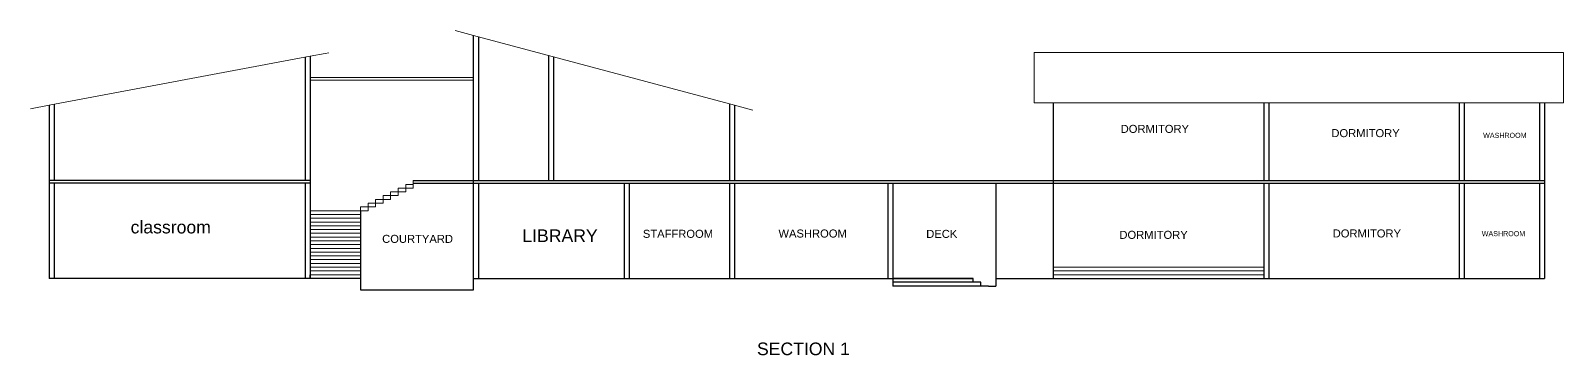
# Model space of a CAD drawing. Header units: inches. Extents: x 13 to 232, y 4 to 257.
# Drawn here: x 171.1 to 232.2, y 35.6 to 48.5 of the extents above; entities that cross this region are included whole.
import ezdxf

# ---------------------------------------------------------------- set-up
doc = ezdxf.new("R2010")
doc.units = ezdxf.units.IN
doc.header["$MEASUREMENT"] = 0
for name, color, linetype, lineweight in [('SECTION LINE FIRST FLOOR', 110, 'Continuous', 30), ('section step', 21, 'Continuous', 15), ('SECTION WALL LINES', 57, 'Continuous', 30), ('text_space', 7, 'Continuous', 13), ('xl section', 20, 'Continuous', 30)]:
    doc.layers.add(name, color=color, linetype=linetype, lineweight=lineweight)
doc.styles.get("Standard").update_dxf_attribs({"font": 'arial.ttf'})

msp = doc.modelspace()

# ---------------------------------------------------------------- linework, layer by layer
at = {"layer": 'SECTION LINE FIRST FLOOR'}
for p, q in [((191.755, 42.576), (191.755, 47.552)), ((191.955, 42.576), (191.955, 47.498)), ((199.155, 45.576), (199.155, 42.576)), ((199.155, 42.476), (199.155, 38.676))]:
    msp.add_line(p, q, dxfattribs=at)
at = {"layer": 'section step'}
for p, q in [((188.755, 48.353), (188.03, 48.546)), ((188.755, 48.353), (188.03, 48.546)), ((199.155, 45.576), (188.755, 48.353)), ((182.255, 47.525), (182.845, 47.635)), ((182.845, 47.635), (182.992, 47.663)), ((211.09, 45.676), (211.09, 47.676)), ((211.09, 47.676), (232.159, 47.676)), ((232.159, 45.676), (232.159, 47.676)), ((171.855, 45.576), (182.255, 47.525)), ((188.755, 46.676), (182.255, 46.676)), ((188.755, 46.576), (182.255, 46.576)), ((188.755, 42.576), (188.755, 46.576)), ((171.855, 45.576), (171.118, 45.437)), ((199.155, 45.576), (199.878, 45.376)), ((231.409, 45.676), (211.09, 45.676)), ((231.209, 45.676), (232.159, 45.676)), ((185.455, 41.826), (185.455, 42.126)), ((185.455, 42.126), (186.055, 42.126)), ((185.755, 41.976), (185.755, 42.276)), ((185.755, 42.276), (186.355, 42.276)), ((186.055, 42.126), (186.055, 42.426)), ((186.055, 42.426), (186.355, 42.426)), ((186.355, 42.276), (186.355, 42.576)), ((186.355, 42.576), (186.655, 42.576)), ((186.655, 42.576), (188.755, 42.576)), ((184.255, 41.526), (184.855, 41.526)), ((184.255, 41.376), (184.255, 41.526)), ((184.555, 41.376), (184.555, 41.676)), ((184.555, 41.676), (185.155, 41.676)), ((184.855, 41.526), (184.855, 41.826)), ((184.855, 41.826), (185.455, 41.826)), ((185.155, 41.676), (185.155, 41.976)), ((185.155, 41.976), (185.755, 41.976)), ((182.255, 41.376), (184.555, 41.376)), ((182.255, 41.226), (184.255, 41.226)), ((182.255, 41.076), (184.255, 41.076)), ((182.255, 40.926), (184.255, 40.926)), ((184.255, 41.376), (184.555, 41.376)), ((182.255, 40.776), (184.255, 40.776)), ((182.255, 40.626), (184.255, 40.626)), ((182.255, 40.476), (184.255, 40.476)), ((182.255, 40.326), (184.255, 40.326)), ((182.255, 40.176), (184.255, 40.176)), ((182.255, 40.026), (184.255, 40.026)), ((182.255, 39.876), (184.255, 39.876)), ((182.255, 39.726), (184.255, 39.726)), ((182.255, 39.576), (184.255, 39.576)), ((182.255, 39.426), (184.255, 39.426)), ((182.255, 39.276), (184.255, 39.276)), ((182.255, 39.126), (184.255, 39.126)), ((211.84, 39.126), (220.234, 39.126)), ((182.255, 38.976), (184.255, 38.976)), ((182.255, 38.826), (184.255, 38.826)), ((211.84, 38.976), (220.234, 38.976)), ((211.84, 38.676), (211.84, 38.826)), ((211.84, 38.826), (220.234, 38.826))]:
    msp.add_line(p, q, dxfattribs=at)
at = {"layer": 'SECTION WALL LINES'}
for p, q in [((184.255, 38.676), (184.255, 38.226)), ((188.755, 38.226), (188.755, 38.676)), ((208.66, 38.676), (205.455, 38.676)), ((205.455, 38.676), (205.455, 38.376)), ((208.96, 38.526), (205.455, 38.526)), ((208.66, 38.526), (208.66, 38.676)), ((208.96, 38.526), (208.66, 38.526)), ((208.96, 38.376), (208.96, 38.526)), ((209.56, 38.676), (209.56, 38.376)), ((184.255, 38.226), (188.755, 38.226)), ((209.26, 38.376), (205.455, 38.376)), ((209.26, 38.376), (208.96, 38.376)), ((209.26, 38.376), (209.56, 38.376))]:
    msp.add_line(p, q, dxfattribs=at)
at = {"layer": 'xl section'}
for p, q in [((188.755, 42.476), (188.755, 48.353)), ((188.956, 48.299), (188.956, 42.576)), ((182.055, 47.487), (182.055, 42.576)), ((182.255, 47.525), (182.255, 38.676)), ((171.855, 45.576), (171.855, 38.676)), ((172.055, 45.613), (172.055, 42.576)), ((198.955, 45.629), (198.955, 42.576)), ((199.155, 45.576), (199.155, 42.576)), ((211.84, 45.676), (211.84, 38.676)), ((220.234, 45.676), (220.234, 42.576)), ((220.434, 45.676), (220.434, 42.576)), ((228.009, 45.676), (228.009, 42.576)), ((228.209, 45.676), (228.209, 42.576)), ((231.209, 45.676), (231.209, 42.576)), ((231.409, 45.676), (231.409, 38.676)), ((182.255, 42.576), (171.855, 42.576)), ((182.255, 42.476), (171.855, 42.476)), ((172.055, 42.476), (172.055, 38.676)), ((182.055, 42.476), (182.055, 38.676)), ((186.355, 42.576), (231.409, 42.576)), ((186.355, 42.476), (231.409, 42.476)), ((188.755, 38.226), (188.755, 42.476)), ((188.956, 42.476), (188.956, 38.676)), ((194.755, 42.476), (194.755, 38.676)), ((194.955, 42.476), (194.955, 38.676)), ((198.955, 42.476), (198.955, 38.676)), ((199.155, 42.476), (199.155, 38.676)), ((205.255, 42.476), (205.255, 38.676)), ((205.455, 42.476), (205.455, 38.676)), ((209.56, 42.476), (209.56, 38.676)), ((220.234, 42.476), (220.234, 38.676)), ((220.434, 42.476), (220.434, 38.676)), ((228.009, 42.476), (228.009, 38.676)), ((228.209, 42.476), (228.209, 38.676)), ((231.209, 42.476), (231.209, 38.676)), ((184.255, 41.376), (184.255, 38.676)), ((184.255, 38.676), (171.855, 38.676)), ((182.255, 38.676), (182.255, 38.826)), ((188.755, 38.676), (208.66, 38.676)), ((209.56, 38.676), (231.409, 38.676))]:
    msp.add_line(p, q, dxfattribs=at)

# ---------------------------------------------------------------- texts
at = {"layer": 'text_space', "attachment_point": 1}
for s, width, gutter_width, insert, char_height in [('DORMITORY', 0.95945, 1.594, (214.529, 44.794), 0.3188), ('DORMITORY', 0.95945, 1.594, (222.92, 44.625), 0.3188), ('WASHROOM', 0.60938, 1.012, (228.964, 44.478), 0.2025), ('classroom', 1.51062, 2.51, (175.1, 40.973), 0.5019), ('COURTYARD', 0.95945, 1.594, (185.117, 40.414), 0.3188), ('LIBRARY', 1.51062, 2.51, (190.7, 40.632), 0.5019), ('STAFFROOM', 0.95945, 1.594, (195.5, 40.615), 0.3188), ('WASHROOM', 0.95945, 1.594, (200.9, 40.627), 0.3188), ('DECK', 0.95945, 1.594, (206.785, 40.612), 0.3188), ('DORMITORY', 0.95945, 1.594, (214.478, 40.574), 0.3188), ('DORMITORY', 0.95945, 1.594, (222.973, 40.63), 0.3188), ('WASHROOM', 0.60938, 1.012, (228.91, 40.564), 0.2025), ('SECTION 1', 8.21492, 2.51, (200.044, 36.125), 0.5019)]:
    msp.add_mtext_dynamic_manual_height_columns(s, width=width, gutter_width=gutter_width, heights=[0], dxfattribs=dict(at, insert=insert, char_height=char_height))

doc.saveas('drawing.dxf')
